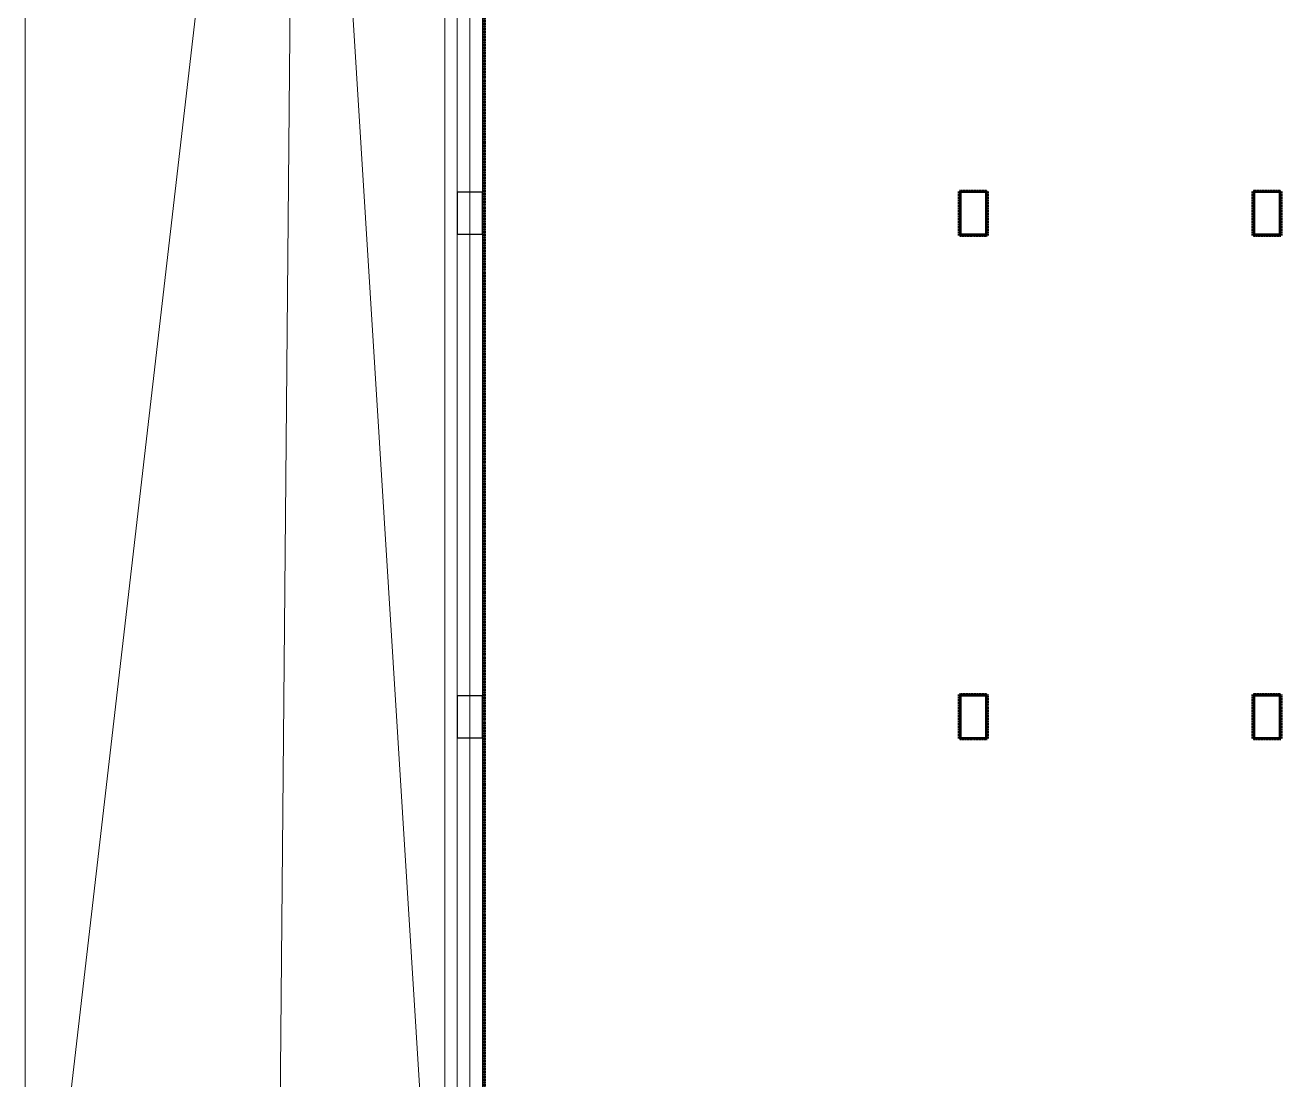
# Model space of a CAD drawing. Header units: millimetres. Extents: x -5300 to 98858, y -5196 to 93886.
# Drawn here: x -5300 to 9665, y 56171 to 68743 of the extents above; entities that cross this region are included whole.
import ezdxf

# ---------------------------------------------------------------- set-up
doc = ezdxf.new("R2010")
doc.units = ezdxf.units.MM
doc.linetypes.add('Штрих', pattern=[6.35, 3.175, -3.175])
doc.linetypes.add('Штрих_2_', pattern=[6.35, 3.175, -3.175])
for name, color, linetype, lineweight, true_color in [('_Разделитель помещений_', 4, 'Штрих', 70, 0x00ffff), ('Колонны', 7, 'Continuous', 18, 0x7f7f7f), ('Перекрытия', 7, 'Continuous', 18, 0x7f7f7f), ('Стены', 7, 'Continuous', 18, 0x7f7f7f), ('Стены разрез', 7, 'Continuous', 50, 0x7f7f7f)]:
    doc.layers.add(name, color=color, linetype=linetype, lineweight=lineweight, true_color=true_color)
doc.layers.add('Генплан', color=7, linetype='Continuous', lineweight=9)

# ---------------------------------------------------------------- blocks, each defined once
blk = doc.blocks.new('ПЕР-003 - ПЕР-003-240210-Подвал')
at = {"layer": 'Перекрытия', "color": 254, "true_color": 0xd4d4d4}
for p, q in [((-150, 89650), (-150, 36650)), ((-150, 36650), (-150, 89650))]:
    blk.add_line(p, q, dxfattribs=at)
blk = doc.blocks.new('СТН-01 - СТН-01 2-240565-Подвал')
at = {"layer": 'Стены', "color": 254, "true_color": 0xd4d4d4}
blk.add_line((0, 0), (0, 89500), dxfattribs=at)
blk = doc.blocks.new('СТН-01 - СТН-01-240558-Подвал')
at = {"layer": 'Стены', "color": 254, "true_color": 0xd4d4d4}
for p, q in [((150, 82500), (150, 46570)), ((150, 46570), (150, 82500)), ((170, 82500), (170, 46570)), ((170, 46570), (170, 82500)), ((-300, 79900), (-300, 45600)), ((-150, 45600), (-150, 79900)), ((150, 79850), (150, 46570)), ((170, 46570), (170, 79850)), ((-300, 79400), (-300, 43700)), ((-300, 43700), (-300, 79400)), ((-150, 79400), (-150, 43700)), ((-150, 43700), (-150, 79400)), ((-150, 72250), (-150, 66750)), ((-150, 72250), (-150, 66750)), ((-150, 66750), (-150, 72250)), ((150, 66750), (150, 72250)), ((150, 66750), (150, 72250)), ((150, 72250), (150, 66750)), ((-150, 66750), (150, 66750)), ((-150, 66750), (-150, 66750)), ((-150, 66750), (150, 66750)), ((-150, 66750), (-150, 66750)), ((150, 66750), (-150, 66750)), ((150, 66750), (150, 66750)), ((150, 66750), (150, 66750)), ((150, 66250), (-150, 66250)), ((-150, 66250), (-150, 66250)), ((150, 66250), (-150, 66250)), ((-150, 66250), (-150, 60750)), ((-150, 66250), (-150, 66250)), ((-150, 66250), (-150, 60750)), ((-150, 60750), (-150, 66250)), ((-150, 66250), (150, 66250)), ((150, 60750), (150, 66250)), ((150, 66250), (150, 66250)), ((150, 60750), (150, 66250)), ((150, 66250), (150, 66250)), ((150, 66250), (150, 60750)), ((-150, 60750), (150, 60750)), ((-150, 60750), (-150, 60750)), ((-150, 60750), (150, 60750)), ((-150, 60750), (-150, 60750)), ((150, 60750), (-150, 60750)), ((150, 60750), (150, 60750)), ((150, 60750), (150, 60750)), ((150, 60250), (-150, 60250)), ((-150, 60250), (-150, 60250)), ((150, 60250), (-150, 60250)), ((-150, 60250), (-150, 54750)), ((-150, 60250), (-150, 60250)), ((-150, 60250), (-150, 54750)), ((-150, 54750), (-150, 60250)), ((-150, 60250), (150, 60250)), ((150, 54750), (150, 60250)), ((150, 60250), (150, 60250)), ((150, 54750), (150, 60250)), ((150, 60250), (150, 60250)), ((150, 60250), (150, 54750))]:
    blk.add_line(p, q, dxfattribs=at)
blk = doc.blocks.new('СТН-01 - СТН-01-240562-Подвал')
for name in ['СТН-01 - СТН-01-240558-Подвал', 'СТН-01 - СТН-01 2-240565-Подвал']:
    blk.add_blockref(name, (0, 0))
blk = doc.blocks.new('СТ_ВОКОЛ-002 112453 - СТ_ВОКОЛ-002 2-243662-Подвал')
at = {"layer": 'Стены', "color": 254, "true_color": 0xd4d4d4}
blk.add_line((5850, 60250), (6150, 60250), dxfattribs=at)
blk = doc.blocks.new('СТ_ВОКОЛ-002 112453 - СТ_ВОКОЛ-002 112453-243659-Подвал')
at = {"layer": 'Стены', "color": 254, "true_color": 0xd4d4d4}
for p, q in [((5835, 60250), (5835, 60250)), ((5835, 60235), (5835, 60235)), ((6165, 60250), (6165, 60250)), ((6165, 60235), (6165, 60235))]:
    blk.add_line(p, q, dxfattribs=at)
at = {"layer": 'Стены разрез', "color": 254, "lineweight": 25, "true_color": 0xd4d4d4}
for p, q in [((6165, 60250), (5835, 60250)), ((5835, 60250), (5835, 60235)), ((5835, 60235), (6165, 60235)), ((6165, 60235), (6165, 60250))]:
    blk.add_line(p, q, dxfattribs=at)
blk.add_blockref('СТ_ВОКОЛ-002 112453 - СТ_ВОКОЛ-002 2-243662-Подвал', (0, 0))
blk = doc.blocks.new('СТ_ВОКОЛ-003 112561 - СТ_ВОКОЛ-003 2-243678-Подвал')
at = {"layer": 'Стены', "color": 254, "true_color": 0xd4d4d4}
blk.add_line((6150, 60250), (6150, 60750), dxfattribs=at)
blk = doc.blocks.new('СТ_ВОКОЛ-003 112561 - СТ_ВОКОЛ-003 112561-243675-Подвал')
at = {"layer": 'Стены', "color": 254, "true_color": 0xd4d4d4}
for p, q in [((6150, 60765), (6150, 60765)), ((6165, 60765), (6165, 60765)), ((6150, 60250), (6150, 60250)), ((6165, 60250), (6165, 60250))]:
    blk.add_line(p, q, dxfattribs=at)
at = {"layer": 'Стены разрез', "color": 254, "lineweight": 25, "true_color": 0xd4d4d4}
for p, q in [((6165, 60765), (6150, 60765)), ((6150, 60765), (6150, 60250)), ((6165, 60250), (6165, 60765)), ((6150, 60250), (6165, 60250))]:
    blk.add_line(p, q, dxfattribs=at)
blk.add_blockref('СТ_ВОКОЛ-003 112561 - СТ_ВОКОЛ-003 2-243678-Подвал', (0, 0))
blk = doc.blocks.new('СТ_ВОКОЛ-004 112674 - СТ_ВОКОЛ-004 2-243694-Подвал')
at = {"layer": 'Стены', "color": 254, "true_color": 0xd4d4d4}
blk.add_line((6150, 60750), (5850, 60750), dxfattribs=at)
blk = doc.blocks.new('СТ_ВОКОЛ-004 112674 - СТ_ВОКОЛ-004 112674-243691-Подвал')
at = {"layer": 'Стены', "color": 254, "true_color": 0xd4d4d4}
for p, q in [((5835, 60765), (5835, 60765)), ((6150, 60765), (6150, 60765)), ((5835, 60750), (5835, 60750)), ((6150, 60750), (6150, 60750))]:
    blk.add_line(p, q, dxfattribs=at)
at = {"layer": 'Стены разрез', "color": 254, "lineweight": 25, "true_color": 0xd4d4d4}
for p, q in [((5835, 60765), (5835, 60750)), ((6150, 60765), (5835, 60765)), ((6150, 60750), (6150, 60765)), ((5835, 60750), (6150, 60750))]:
    blk.add_line(p, q, dxfattribs=at)
blk.add_blockref('СТ_ВОКОЛ-004 112674 - СТ_ВОКОЛ-004 2-243694-Подвал', (0, 0))
blk = doc.blocks.new('СТ_ВОКОЛ-005 112787 - СТ_ВОКОЛ-005 2-243710-Подвал')
at = {"layer": 'Стены', "color": 254, "true_color": 0xd4d4d4}
blk.add_line((5850, 60750), (5850, 60250), dxfattribs=at)
blk = doc.blocks.new('СТ_ВОКОЛ-005 112787 - СТ_ВОКОЛ-005 112787-243707-Подвал')
at = {"layer": 'Стены', "color": 254, "true_color": 0xd4d4d4}
for p, q in [((5835, 60750), (5835, 60750)), ((5850, 60750), (5850, 60750)), ((5835, 60250), (5835, 60250)), ((5850, 60250), (5850, 60250))]:
    blk.add_line(p, q, dxfattribs=at)
at = {"layer": 'Стены разрез', "color": 254, "lineweight": 25, "true_color": 0xd4d4d4}
for p, q in [((5850, 60750), (5835, 60750)), ((5835, 60750), (5835, 60250)), ((5850, 60250), (5850, 60750)), ((5835, 60250), (5850, 60250))]:
    blk.add_line(p, q, dxfattribs=at)
blk.add_blockref('СТ_ВОКОЛ-005 112787 - СТ_ВОКОЛ-005 2-243710-Подвал', (0, 0))
blk = doc.blocks.new('СТ_ВОКОЛ-003 112995 - СТ_ВОКОЛ-003 2-243726-Подвал')
at = {"layer": 'Стены', "color": 254, "true_color": 0xd4d4d4}
blk.add_line((6150, 66250), (6150, 66750), dxfattribs=at)
blk = doc.blocks.new('СТ_ВОКОЛ-003 112995 - СТ_ВОКОЛ-003 112995-243723-Подвал')
at = {"layer": 'Стены', "color": 254, "true_color": 0xd4d4d4}
for p, q in [((6150, 66765), (6150, 66765)), ((6165, 66765), (6165, 66765)), ((6150, 66250), (6150, 66250)), ((6165, 66250), (6165, 66250))]:
    blk.add_line(p, q, dxfattribs=at)
at = {"layer": 'Стены разрез', "color": 254, "lineweight": 25, "true_color": 0xd4d4d4}
for p, q in [((6165, 66765), (6150, 66765)), ((6150, 66765), (6150, 66250)), ((6165, 66250), (6165, 66765)), ((6150, 66250), (6165, 66250))]:
    blk.add_line(p, q, dxfattribs=at)
blk.add_blockref('СТ_ВОКОЛ-003 112995 - СТ_ВОКОЛ-003 2-243726-Подвал', (0, 0))
blk = doc.blocks.new('СТ_ВОКОЛ-004 113361 - СТ_ВОКОЛ-004 2-243776-Подвал')
at = {"layer": 'Стены', "color": 254, "true_color": 0xd4d4d4}
blk.add_line((6150, 66750), (5850, 66750), dxfattribs=at)
blk = doc.blocks.new('СТ_ВОКОЛ-004 113361 - СТ_ВОКОЛ-004 113361-243773-Подвал')
at = {"layer": 'Стены', "color": 254, "true_color": 0xd4d4d4}
for p, q in [((5835, 66765), (5835, 66765)), ((5835, 66750), (5835, 66750)), ((6150, 66765), (6150, 66765)), ((6150, 66750), (6150, 66750))]:
    blk.add_line(p, q, dxfattribs=at)
at = {"layer": 'Стены разрез', "color": 254, "lineweight": 25, "true_color": 0xd4d4d4}
for p, q in [((5835, 66765), (5835, 66750)), ((6150, 66765), (5835, 66765)), ((5835, 66750), (6150, 66750)), ((6150, 66750), (6150, 66765))]:
    blk.add_line(p, q, dxfattribs=at)
blk.add_blockref('СТ_ВОКОЛ-004 113361 - СТ_ВОКОЛ-004 2-243776-Подвал', (0, 0))
blk = doc.blocks.new('СТ_ВОКОЛ-005 113474 - СТ_ВОКОЛ-005 2-243792-Подвал')
at = {"layer": 'Стены', "color": 254, "true_color": 0xd4d4d4}
blk.add_line((5850, 66750), (5850, 66250), dxfattribs=at)
blk = doc.blocks.new('СТ_ВОКОЛ-005 113474 - СТ_ВОКОЛ-005 113474-243789-Подвал')
at = {"layer": 'Стены', "color": 254, "true_color": 0xd4d4d4}
for p, q in [((5835, 66750), (5835, 66750)), ((5850, 66750), (5850, 66750)), ((5835, 66250), (5835, 66250)), ((5850, 66250), (5850, 66250))]:
    blk.add_line(p, q, dxfattribs=at)
at = {"layer": 'Стены разрез', "color": 254, "lineweight": 25, "true_color": 0xd4d4d4}
for p, q in [((5850, 66750), (5835, 66750)), ((5835, 66750), (5835, 66250)), ((5850, 66250), (5850, 66750)), ((5835, 66250), (5850, 66250))]:
    blk.add_line(p, q, dxfattribs=at)
blk.add_blockref('СТ_ВОКОЛ-005 113474 - СТ_ВОКОЛ-005 2-243792-Подвал', (0, 0))
blk = doc.blocks.new('СТ_ВОКОЛ-002 115847 - СТ_ВОКОЛ-002 2-244064-Подвал')
at = {"layer": 'Стены', "color": 254, "true_color": 0xd4d4d4}
blk.add_line((9350, 60250), (9650, 60250), dxfattribs=at)
blk = doc.blocks.new('СТ_ВОКОЛ-002 115847 - СТ_ВОКОЛ-002 115847-244061-Подвал')
at = {"layer": 'Стены', "color": 254, "true_color": 0xd4d4d4}
for p, q in [((9335, 60250), (9335, 60250)), ((9335, 60235), (9335, 60235)), ((9665, 60250), (9665, 60250)), ((9665, 60235), (9665, 60235))]:
    blk.add_line(p, q, dxfattribs=at)
at = {"layer": 'Стены разрез', "color": 254, "lineweight": 25, "true_color": 0xd4d4d4}
for p, q in [((9665, 60250), (9335, 60250)), ((9335, 60250), (9335, 60235)), ((9335, 60235), (9665, 60235)), ((9665, 60235), (9665, 60250))]:
    blk.add_line(p, q, dxfattribs=at)
blk.add_blockref('СТ_ВОКОЛ-002 115847 - СТ_ВОКОЛ-002 2-244064-Подвал', (0, 0))
blk = doc.blocks.new('СТ_ВОКОЛ-003 115955 - СТ_ВОКОЛ-003 2-244080-Подвал')
at = {"layer": 'Стены', "color": 254, "true_color": 0xd4d4d4}
blk.add_line((9650, 60250), (9650, 60750), dxfattribs=at)
blk = doc.blocks.new('СТ_ВОКОЛ-003 115955 - СТ_ВОКОЛ-003 115955-244077-Подвал')
at = {"layer": 'Стены', "color": 254, "true_color": 0xd4d4d4}
for p, q in [((9650, 60765), (9650, 60765)), ((9665, 60765), (9665, 60765)), ((9650, 60250), (9650, 60250)), ((9665, 60250), (9665, 60250))]:
    blk.add_line(p, q, dxfattribs=at)
at = {"layer": 'Стены разрез', "color": 254, "lineweight": 25, "true_color": 0xd4d4d4}
for p, q in [((9665, 60765), (9650, 60765)), ((9650, 60765), (9650, 60250)), ((9665, 60250), (9665, 60765)), ((9650, 60250), (9665, 60250))]:
    blk.add_line(p, q, dxfattribs=at)
blk.add_blockref('СТ_ВОКОЛ-003 115955 - СТ_ВОКОЛ-003 2-244080-Подвал', (0, 0))
blk = doc.blocks.new('СТ_ВОКОЛ-004 116068 - СТ_ВОКОЛ-004 2-244096-Подвал')
at = {"layer": 'Стены', "color": 254, "true_color": 0xd4d4d4}
blk.add_line((9650, 60750), (9350, 60750), dxfattribs=at)
blk = doc.blocks.new('СТ_ВОКОЛ-004 116068 - СТ_ВОКОЛ-004 116068-244093-Подвал')
at = {"layer": 'Стены', "color": 254, "true_color": 0xd4d4d4}
for p, q in [((9335, 60765), (9335, 60765)), ((9650, 60765), (9650, 60765)), ((9335, 60750), (9335, 60750)), ((9650, 60750), (9650, 60750))]:
    blk.add_line(p, q, dxfattribs=at)
at = {"layer": 'Стены разрез', "color": 254, "lineweight": 25, "true_color": 0xd4d4d4}
for p, q in [((9335, 60765), (9335, 60750)), ((9650, 60765), (9335, 60765)), ((9650, 60750), (9650, 60765)), ((9335, 60750), (9650, 60750))]:
    blk.add_line(p, q, dxfattribs=at)
blk.add_blockref('СТ_ВОКОЛ-004 116068 - СТ_ВОКОЛ-004 2-244096-Подвал', (0, 0))
blk = doc.blocks.new('СТ_ВОКОЛ-005 116181 - СТ_ВОКОЛ-005 2-244112-Подвал')
at = {"layer": 'Стены', "color": 254, "true_color": 0xd4d4d4}
blk.add_line((9350, 60750), (9350, 60250), dxfattribs=at)
blk = doc.blocks.new('СТ_ВОКОЛ-005 116181 - СТ_ВОКОЛ-005 116181-244109-Подвал')
at = {"layer": 'Стены', "color": 254, "true_color": 0xd4d4d4}
for p, q in [((9335, 60750), (9335, 60750)), ((9350, 60750), (9350, 60750)), ((9335, 60250), (9335, 60250)), ((9350, 60250), (9350, 60250))]:
    blk.add_line(p, q, dxfattribs=at)
at = {"layer": 'Стены разрез', "color": 254, "lineweight": 25, "true_color": 0xd4d4d4}
for p, q in [((9350, 60750), (9335, 60750)), ((9335, 60750), (9335, 60250)), ((9350, 60250), (9350, 60750)), ((9335, 60250), (9350, 60250))]:
    blk.add_line(p, q, dxfattribs=at)
blk.add_blockref('СТ_ВОКОЛ-005 116181 - СТ_ВОКОЛ-005 2-244112-Подвал', (0, 0))
blk = doc.blocks.new('СТ_ВОКОЛ-002 116389 - СТ_ВОКОЛ-002 2-244128-Подвал')
at = {"layer": 'Стены', "color": 254, "true_color": 0xd4d4d4}
blk.add_line((9350, 66250), (9650, 66250), dxfattribs=at)
blk = doc.blocks.new('СТ_ВОКОЛ-002 116389 - СТ_ВОКОЛ-002 116389-244125-Подвал')
at = {"layer": 'Стены', "color": 254, "true_color": 0xd4d4d4}
for p, q in [((9335, 66250), (9335, 66250)), ((9335, 66235), (9335, 66235)), ((9665, 66250), (9665, 66250)), ((9665, 66235), (9665, 66235))]:
    blk.add_line(p, q, dxfattribs=at)
at = {"layer": 'Стены разрез', "color": 254, "lineweight": 25, "true_color": 0xd4d4d4}
for p, q in [((9665, 66250), (9335, 66250)), ((9335, 66250), (9335, 66235)), ((9335, 66235), (9665, 66235)), ((9665, 66235), (9665, 66250))]:
    blk.add_line(p, q, dxfattribs=at)
blk.add_blockref('СТ_ВОКОЛ-002 116389 - СТ_ВОКОЛ-002 2-244128-Подвал', (0, 0))
blk = doc.blocks.new('СТ_ВОКОЛ-003 116497 - СТ_ВОКОЛ-003 2-244144-Подвал')
at = {"layer": 'Стены', "color": 254, "true_color": 0xd4d4d4}
blk.add_line((9650, 66250), (9650, 66750), dxfattribs=at)
blk = doc.blocks.new('СТ_ВОКОЛ-003 116497 - СТ_ВОКОЛ-003 116497-244141-Подвал')
at = {"layer": 'Стены', "color": 254, "true_color": 0xd4d4d4}
for p, q in [((9650, 66765), (9650, 66765)), ((9665, 66765), (9665, 66765)), ((9650, 66250), (9650, 66250)), ((9665, 66250), (9665, 66250))]:
    blk.add_line(p, q, dxfattribs=at)
at = {"layer": 'Стены разрез', "color": 254, "lineweight": 25, "true_color": 0xd4d4d4}
for p, q in [((9665, 66765), (9650, 66765)), ((9650, 66765), (9650, 66250)), ((9665, 66250), (9665, 66765)), ((9650, 66250), (9665, 66250))]:
    blk.add_line(p, q, dxfattribs=at)
blk.add_blockref('СТ_ВОКОЛ-003 116497 - СТ_ВОКОЛ-003 2-244144-Подвал', (0, 0))
blk = doc.blocks.new('СТ_ВОКОЛ-004 116610 - СТ_ВОКОЛ-004 2-244160-Подвал')
at = {"layer": 'Стены', "color": 254, "true_color": 0xd4d4d4}
blk.add_line((9650, 66750), (9350, 66750), dxfattribs=at)
blk = doc.blocks.new('СТ_ВОКОЛ-004 116610 - СТ_ВОКОЛ-004 116610-244157-Подвал')
at = {"layer": 'Стены', "color": 254, "true_color": 0xd4d4d4}
for p, q in [((9335, 66765), (9335, 66765)), ((9335, 66750), (9335, 66750)), ((9650, 66765), (9650, 66765)), ((9650, 66750), (9650, 66750))]:
    blk.add_line(p, q, dxfattribs=at)
at = {"layer": 'Стены разрез', "color": 254, "lineweight": 25, "true_color": 0xd4d4d4}
for p, q in [((9335, 66765), (9335, 66750)), ((9650, 66765), (9335, 66765)), ((9335, 66750), (9650, 66750)), ((9650, 66750), (9650, 66765))]:
    blk.add_line(p, q, dxfattribs=at)
blk.add_blockref('СТ_ВОКОЛ-004 116610 - СТ_ВОКОЛ-004 2-244160-Подвал', (0, 0))
blk = doc.blocks.new('СТ_ВОКОЛ-005 116723 - СТ_ВОКОЛ-005 2-244176-Подвал')
at = {"layer": 'Стены', "color": 254, "true_color": 0xd4d4d4}
blk.add_line((9350, 66750), (9350, 66250), dxfattribs=at)
blk = doc.blocks.new('СТ_ВОКОЛ-005 116723 - СТ_ВОКОЛ-005 116723-244173-Подвал')
at = {"layer": 'Стены', "color": 254, "true_color": 0xd4d4d4}
for p, q in [((9335, 66750), (9335, 66750)), ((9350, 66750), (9350, 66750)), ((9335, 66250), (9335, 66250)), ((9350, 66250), (9350, 66250))]:
    blk.add_line(p, q, dxfattribs=at)
at = {"layer": 'Стены разрез', "color": 254, "lineweight": 25, "true_color": 0xd4d4d4}
for p, q in [((9350, 66750), (9335, 66750)), ((9335, 66750), (9335, 66250)), ((9350, 66250), (9350, 66750)), ((9335, 66250), (9350, 66250))]:
    blk.add_line(p, q, dxfattribs=at)
blk.add_blockref('СТ_ВОКОЛ-005 116723 - СТ_ВОКОЛ-005 2-244176-Подвал', (0, 0))
blk = doc.blocks.new('СТ_ВОКОЛ-002 239251 - СТ_ВОКОЛ-002 2-249554-Подвал')
at = {"layer": 'Стены', "color": 254, "true_color": 0xd4d4d4}
blk.add_line((5850, 66250), (6150, 66250), dxfattribs=at)
blk = doc.blocks.new('СТ_ВОКОЛ-002 239251 - СТ_ВОКОЛ-002 239251-249551-Подвал')
at = {"layer": 'Стены', "color": 254, "true_color": 0xd4d4d4}
for p, q in [((5835, 66250), (5835, 66250)), ((5835, 66235), (5835, 66235)), ((6165, 66250), (6165, 66250)), ((6165, 66235), (6165, 66235))]:
    blk.add_line(p, q, dxfattribs=at)
at = {"layer": 'Стены разрез', "color": 254, "lineweight": 25, "true_color": 0xd4d4d4}
for p, q in [((6165, 66250), (5835, 66250)), ((5835, 66250), (5835, 66235)), ((5835, 66235), (6165, 66235)), ((6165, 66235), (6165, 66250))]:
    blk.add_line(p, q, dxfattribs=at)
blk.add_blockref('СТ_ВОКОЛ-002 239251 - СТ_ВОКОЛ-002 2-249554-Подвал', (0, 0))
blk = doc.blocks.new('Местность - Местность-379060-Подвал')
at = {"layer": 'Генплан', "color": 253, "true_color": 0xaaaaaa}
for p, q in [((-5300, 51300), (-5300, 89800)), ((-5300, 51300), (-5300, 89800)), ((-5300, 89800), (-5300, 51300)), ((-5300, 89800), (-5300, 51300)), ((-5300, 51300), (-2050, 79400)), ((-2050, 79400), (-5300, 51300)), ((-2050, 79400), (-2300, 51300)), ((-2300, 51300), (-2050, 79400)), ((-2050, 79400), (-300, 51300)), ((-300, 51300), (-2050, 79400)), ((-300, 79400), (-300, 51300)), ((-300, 79400), (-300, 51300)), ((-300, 51300), (-300, 79400)), ((-300, 51300), (-300, 79400))]:
    blk.add_line(p, q, dxfattribs=at)
blk = doc.blocks.new('Местность - Местность-379064-Подвал')
blk.add_blockref('Местность - Местность-379060-Подвал', (0, 0))
blk = doc.blocks.new('КОЛ-002 300х500 300 x 500 116275 - КОЛ-002 300х500 300 x 500 116275-385326-Подвал')
at = {"layer": 'Колонны', "color": 254, "lineweight": 25, "true_color": 0xd4d4d4}
for p, q in [((150, 250), (-150, 250)), ((-150, 250), (-150, -250)), ((150, -250), (150, 250)), ((-150, -250), (150, -250))]:
    blk.add_line(p, q, dxfattribs=at)
at = {"layer": 'Колонны', "color": 254, "true_color": 0xd4d4d4}
for p, q in [((-150, 250), (-150, 250)), ((150, 250), (150, 250)), ((-150, -250), (-150, -250)), ((150, -250), (150, -250))]:
    blk.add_line(p, q, dxfattribs=at)
blk = doc.blocks.new('КОЛ-002 300х500 300 x 500 115733 - КОЛ-002 300х500 300 x 500 115733-385315-Подвал')
at = {"layer": 'Колонны', "color": 254, "lineweight": 25, "true_color": 0xd4d4d4}
for p, q in [((150, 250), (-150, 250)), ((-150, 250), (-150, -250)), ((150, -250), (150, 250)), ((-150, -250), (150, -250))]:
    blk.add_line(p, q, dxfattribs=at)
at = {"layer": 'Колонны', "color": 254, "true_color": 0xd4d4d4}
for p, q in [((-150, 250), (-150, 250)), ((150, 250), (150, 250)), ((-150, -250), (-150, -250)), ((150, -250), (150, -250))]:
    blk.add_line(p, q, dxfattribs=at)
blk = doc.blocks.new('КОЛ-002 300х500 300 x 500 112881 - КОЛ-002 300х500 300 x 500 112881-385260-Подвал')
at = {"layer": 'Колонны', "color": 254, "lineweight": 25, "true_color": 0xd4d4d4}
for p, q in [((150, 250), (-150, 250)), ((-150, 250), (-150, -250)), ((150, -250), (150, 250)), ((-150, -250), (150, -250))]:
    blk.add_line(p, q, dxfattribs=at)
at = {"layer": 'Колонны', "color": 254, "true_color": 0xd4d4d4}
for p, q in [((-150, 250), (-150, 250)), ((150, 250), (150, 250)), ((-150, -250), (-150, -250)), ((150, -250), (150, -250))]:
    blk.add_line(p, q, dxfattribs=at)
blk = doc.blocks.new('КОЛ-002 300х500 300 x 500 112339 - КОЛ-002 300х500 300 x 500 112339-385249-Подвал')
at = {"layer": 'Колонны', "color": 254, "lineweight": 25, "true_color": 0xd4d4d4}
for p, q in [((150, 250), (-150, 250)), ((-150, 250), (-150, -250)), ((150, -250), (150, 250)), ((-150, -250), (150, -250))]:
    blk.add_line(p, q, dxfattribs=at)
at = {"layer": 'Колонны', "color": 254, "true_color": 0xd4d4d4}
for p, q in [((-150, 250), (-150, 250)), ((150, 250), (150, 250)), ((-150, -250), (-150, -250)), ((150, -250), (150, -250))]:
    blk.add_line(p, q, dxfattribs=at)
blk = doc.blocks.new('КОЛ-001 300х500 300 x 500 8087 - КОЛ-001 300х500 300 x 500 8087-384380-Подвал')
at = {"layer": 'Колонны', "color": 254, "lineweight": 25, "true_color": 0xd4d4d4}
for p, q in [((150, 250), (-150, 250)), ((-150, 250), (-150, -250)), ((150, -250), (150, 250)), ((-150, -250), (150, -250))]:
    blk.add_line(p, q, dxfattribs=at)
at = {"layer": 'Колонны', "color": 254, "true_color": 0xd4d4d4}
for p, q in [((-150, 250), (-150, 250)), ((150, 250), (150, 250)), ((-150, -250), (-150, -250)), ((150, -250), (150, -250))]:
    blk.add_line(p, q, dxfattribs=at)
blk = doc.blocks.new('КОЛ-001 300х500 300 x 500 7988 - КОЛ-001 300х500 300 x 500 7988-384369-Подвал')
at = {"layer": 'Колонны', "color": 254, "lineweight": 25, "true_color": 0xd4d4d4}
for p, q in [((150, 250), (-150, 250)), ((-150, 250), (-150, -250)), ((150, -250), (150, 250)), ((-150, -250), (150, -250))]:
    blk.add_line(p, q, dxfattribs=at)
at = {"layer": 'Колонны', "color": 254, "true_color": 0xd4d4d4}
for p, q in [((-150, 250), (-150, 250)), ((150, 250), (150, 250)), ((-150, -250), (-150, -250)), ((150, -250), (150, -250))]:
    blk.add_line(p, q, dxfattribs=at)

msp = doc.modelspace()

# ---------------------------------------------------------------- linework, layer by layer
at = {"layer": '_Разделитель помещений_', "color": 131, "linetype": 'Штрих_2_', "true_color": 0xaaffff}
for p, q in [((170, 82485), (170, 46585)), ((5835, 66765), (6165, 66765)), ((5835, 66235), (5835, 66765)), ((6165, 66765), (6165, 66235)), ((9335, 66235), (9335, 66765)), ((9335, 66765), (9665, 66765)), ((9665, 66765), (9665, 66235)), ((6165, 66235), (5835, 66235)), ((9665, 66235), (9335, 66235)), ((5835, 60235), (5835, 60765)), ((5835, 60765), (6165, 60765)), ((6165, 60765), (6165, 60235)), ((9335, 60235), (9335, 60765)), ((9335, 60765), (9665, 60765)), ((9665, 60765), (9665, 60235)), ((6165, 60235), (5835, 60235)), ((9665, 60235), (9335, 60235))]:
    msp.add_line(p, q, dxfattribs=at)
at = {"layer": 'Перекрытия', "color": 254, "true_color": 0xd4d4d4}
for p, q in [((-150, 36650), (-150, 89650)), ((-150, 89650), (-150, 36650))]:
    msp.add_line(p, q, dxfattribs=at)

# ---------------------------------------------------------------- block references
at = {"layer": 'Генплан', "color": 253, "true_color": 0xaaaaaa}
msp.add_blockref('Местность - Местность-379064-Подвал', (0, 0), dxfattribs=at)
at = {"layer": 'Колонны', "color": 254, "true_color": 0xd4d4d4}
for name, p in [('КОЛ-001 300х500 300 x 500 8087 - КОЛ-001 300х500 300 x 500 8087-384380-Подвал', (0, 66500)), ('КОЛ-002 300х500 300 x 500 112881 - КОЛ-002 300х500 300 x 500 112881-385260-Подвал', (6000, 66500)), ('КОЛ-002 300х500 300 x 500 116275 - КОЛ-002 300х500 300 x 500 116275-385326-Подвал', (9500, 66500)), ('КОЛ-001 300х500 300 x 500 7988 - КОЛ-001 300х500 300 x 500 7988-384369-Подвал', (0, 60500)), ('КОЛ-002 300х500 300 x 500 112339 - КОЛ-002 300х500 300 x 500 112339-385249-Подвал', (6000, 60500)), ('КОЛ-002 300х500 300 x 500 115733 - КОЛ-002 300х500 300 x 500 115733-385315-Подвал', (9500, 60500))]:
    msp.add_blockref(name, p, dxfattribs=at)
at = {"layer": 'Перекрытия', "color": 254, "true_color": 0xd4d4d4}
msp.add_blockref('ПЕР-003 - ПЕР-003-240210-Подвал', (0, 0), dxfattribs=at)
at = {"layer": 'Стены', "color": 254, "true_color": 0xd4d4d4}
for name in ['СТН-01 - СТН-01-240562-Подвал', 'СТ_ВОКОЛ-004 113361 - СТ_ВОКОЛ-004 113361-243773-Подвал', 'СТ_ВОКОЛ-005 113474 - СТ_ВОКОЛ-005 113474-243789-Подвал', 'СТ_ВОКОЛ-003 112995 - СТ_ВОКОЛ-003 112995-243723-Подвал', 'СТ_ВОКОЛ-004 116610 - СТ_ВОКОЛ-004 116610-244157-Подвал', 'СТ_ВОКОЛ-005 116723 - СТ_ВОКОЛ-005 116723-244173-Подвал', 'СТ_ВОКОЛ-003 116497 - СТ_ВОКОЛ-003 116497-244141-Подвал', 'СТ_ВОКОЛ-002 239251 - СТ_ВОКОЛ-002 239251-249551-Подвал', 'СТ_ВОКОЛ-002 116389 - СТ_ВОКОЛ-002 116389-244125-Подвал', 'СТ_ВОКОЛ-004 112674 - СТ_ВОКОЛ-004 112674-243691-Подвал', 'СТ_ВОКОЛ-003 112561 - СТ_ВОКОЛ-003 112561-243675-Подвал', 'СТ_ВОКОЛ-004 116068 - СТ_ВОКОЛ-004 116068-244093-Подвал', 'СТ_ВОКОЛ-003 115955 - СТ_ВОКОЛ-003 115955-244077-Подвал', 'СТ_ВОКОЛ-005 112787 - СТ_ВОКОЛ-005 112787-243707-Подвал', 'СТ_ВОКОЛ-005 116181 - СТ_ВОКОЛ-005 116181-244109-Подвал', 'СТ_ВОКОЛ-002 112453 - СТ_ВОКОЛ-002 112453-243659-Подвал', 'СТ_ВОКОЛ-002 115847 - СТ_ВОКОЛ-002 115847-244061-Подвал']:
    msp.add_blockref(name, (0, 0), dxfattribs=at)

doc.saveas('drawing.dxf')
